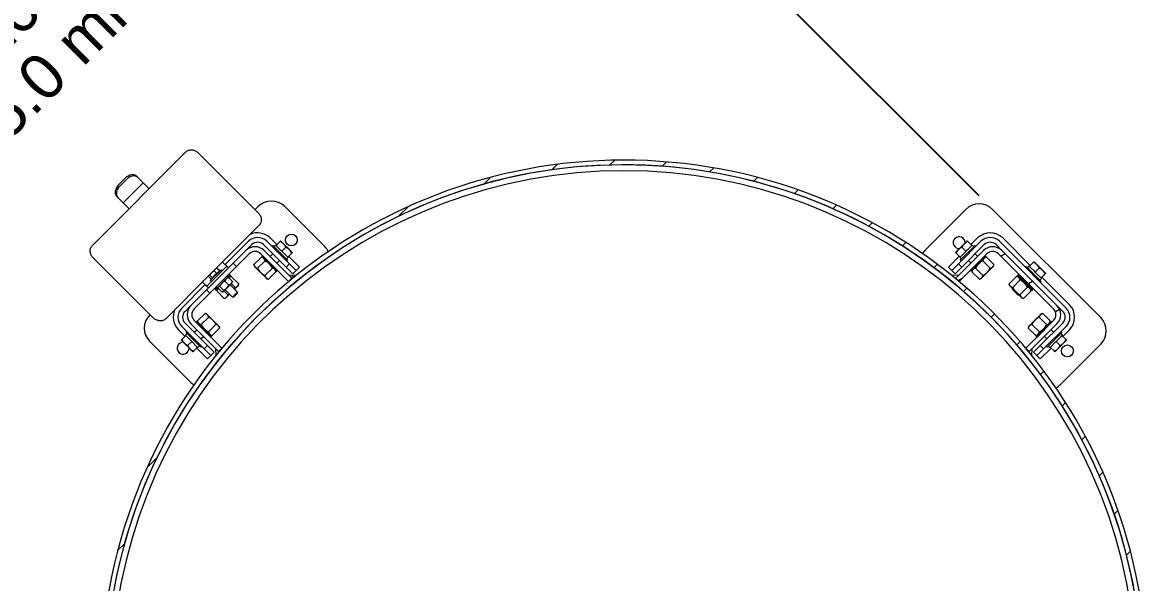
# Model space of a CAD drawing. Header units: inches. Extents: x 20 to 536, y 8 to 344.
# Drawn here: x 228.9 to 288.6, y 246.4 to 276.1 of the extents above; entities that cross this region are included whole.
import ezdxf

# ---------------------------------------------------------------- set-up
doc = ezdxf.new("R2010")
doc.units = ezdxf.units.IN
doc.header["$LTSCALE"] = 16
doc.header["$MEASUREMENT"] = 0
for name, color, linetype, lineweight in [('Dimension (ANSI)', 7, 'Continuous', 25), ('Hatch', 7, 'Continuous', 18), ('Visible', 7, 'Continuous', 18)]:
    doc.layers.add(name, color=color, linetype=linetype, lineweight=lineweight)
doc.styles.add('Standard D-E', font='arial.ttf')
doc.dimstyles.new('in [mm] D-E NeptuneBenson', dxfattribs={"dimscale": 16, "dimtxt": 0.15, "dimasz": 0.098425, "dimexe": 0.125, "dimexo": 0.063, "dimgap": 0.031496, "dimtad": 0, "dimtih": 1, "dimtoh": 1, "dimdec": 4, "dimrnd": 1e-08, "dimzin": 3, "dimdsep": 46, "dimlunit": 5, "dimtxsty": 'Standard D-E', "dimcen": 0.09, "dimdle": 0.393701, "dimclrd": 256, "dimclre": 256, "dimclrt": 256, "dimadec": 1, "dimazin": 1, "dimtfac": 1, "dimtofl": 0, "dimtmove": 0, "dimatfit": 3, "dimfxl": 1, "dimfrac": 1, "dimtolj": 1, "dimtzin": 4, "dimlwd": -1, "dimlwe": -1, "dimarcsym": 0})

# ---------------------------------------------------------------- blocks, each defined once
blk = doc.blocks.new('*D30')
at = {"layer": 'Defpoints', "color": 0, "transparency": 16777216}
for p in [(280.365, 266.212), (205.772, 251.439), (235.538, 221.673)]:
    blk.add_point(p, dxfattribs=at)
at = {"layer": 'Dimension (ANSI)', "transparency": 16777216}
for p, q in [((279.652, 266.925), (249.04, 297.536)), ((249.341, 295.008), (234.901, 280.568)), ((206.886, 252.553), (221.326, 266.993)), ((234.826, 222.386), (204.358, 252.854))]:
    blk.add_line(p, q, dxfattribs=at)
for points in [[(249.155, 295.194), (249.527, 294.823), (250.455, 296.122)], [(206.7, 252.739), (207.071, 252.367), (205.772, 251.439)]]:
    blk.add_solid(points, dxfattribs=at)
at = {"layer": 'Dimension (ANSI)', "transparency": 16777216, "char_height": 2.4, "attachment_point": 5, "rotation": 45, "style": 'Standard D-E'}
for s, insert in [('\\A1; 63{\\H1x;\\S3#16;} in', (226.008, 275.886)), ('\\A1;[1605.0 mm]', (229.557, 272.337))]:
    blk.add_mtext(s, dxfattribs=dict(at, insert=insert))

msp = doc.modelspace()

# ---------------------------------------------------------------- hatches: boundary and pattern name
at = {"layer": 'Hatch'}
h = msp.add_hatch(dxfattribs=at)
h.set_pattern_fill('ANSI31', color=256, scale=16, style=0)
edge = h.paths.add_edge_path()
edge.add_spline(control_points=[(288.5143, 241.07162), (288.48266, 241.0399), (288.45094, 241.00827), (288.38739, 240.94522), (288.35556, 240.9138), (288.32365, 240.88246)], knot_values=[-0.68216032, -0.68216032, -0.68216032, -0.68216032, -0.34078692, -0.34078692, 0, 0, 0, 0], degree=3, periodic=0)
edge.add_ellipse((260.82228, 241.07162), major_axis=(-0.18916, -27.50137), ratio=1, start_angle=20.5051845, end_angle=90, ccw=False)
edge.add_line((270.27862, 215.24646), (270.27862, 214.98039))
edge.add_ellipse((260.82228, 241.07162), major_axis=(26.09123, 9.45634), ratio=1, start_angle=270, end_angle=270.2185277)
edge.add_ellipse((260.82228, 241.07162), major_axis=(26.05498, 9.55579), ratio=1, start_angle=270, end_angle=288.6562294)
edge.add_ellipse((260.82228, 241.07162), major_axis=(21.62912, 17.38838), ratio=1, start_angle=270, end_angle=270.5161423)
edge.add_ellipse((260.82228, 241.07162), major_axis=(21.47161, 17.58252), ratio=1, start_angle=270, end_angle=281.3737575)
edge.add_ellipse((260.82228, 241.07162), major_axis=(17.58252, 21.47161), ratio=1, start_angle=270, end_angle=270.5161423)
edge.add_ellipse((260.82228, 241.07162), major_axis=(17.38838, 21.62912), ratio=1, start_angle=270, end_angle=308.7969739)
edge.add_line((288.5743, 241.07162), (288.5143, 241.07162))
edge = h.paths.add_edge_path()
edge.add_spline(control_points=[(288.32365, 241.26078), (288.35556, 241.22945), (288.38739, 241.19803), (288.45094, 241.13498), (288.48266, 241.10334), (288.5143, 241.07162)], knot_values=[-0.68216034, -0.68216034, -0.68216034, -0.68216034, -0.34137341, -0.34137341, 0, 0, 0, 0], degree=3, periodic=0)
edge.add_line((288.5143, 241.07162), (288.5743, 241.07162))
edge.add_ellipse((260.82228, 241.07162), major_axis=(0, 27.75202), ratio=1, start_angle=270, end_angle=308.7969739)
edge.add_ellipse((260.82228, 241.07162), major_axis=(-17.38838, 21.62912), ratio=1, start_angle=270, end_angle=270.5161423)
edge.add_ellipse((260.82228, 241.07162), major_axis=(-17.58252, 21.47161), ratio=1, start_angle=270, end_angle=281.3737575)
edge.add_ellipse((260.82228, 241.07162), major_axis=(-21.47161, 17.58252), ratio=1, start_angle=270, end_angle=270.5161423)
edge.add_ellipse((260.82228, 241.07162), major_axis=(-21.62912, 17.38838), ratio=1, start_angle=270, end_angle=347.5939579)
edge.add_ellipse((260.82228, 241.07162), major_axis=(-21.62912, -17.38838), ratio=1, start_angle=270, end_angle=270.5161423)
edge.add_ellipse((260.82228, 241.07162), major_axis=(-21.47161, -17.58252), ratio=1, start_angle=270, end_angle=281.3737575)
edge.add_ellipse((260.82228, 241.07162), major_axis=(-17.58252, -21.47161), ratio=1, start_angle=270, end_angle=270.5161423)
edge.add_ellipse((260.82228, 241.07162), major_axis=(-17.38838, -21.62912), ratio=1, start_angle=270, end_angle=347.5939579)
edge.add_ellipse((260.82228, 241.07162), major_axis=(17.38838, -21.62912), ratio=1, start_angle=270, end_angle=270.5161423)
edge.add_ellipse((260.82228, 241.07162), major_axis=(17.58252, -21.47161), ratio=1, start_angle=270, end_angle=281.3737575)
edge.add_ellipse((260.82228, 241.07162), major_axis=(21.47161, -17.58252), ratio=1, start_angle=270, end_angle=270.5161423)
edge.add_ellipse((260.82228, 241.07162), major_axis=(21.62912, -17.38838), ratio=1, start_angle=270, end_angle=288.6562294)
edge.add_ellipse((260.82228, 241.07162), major_axis=(26.05498, -9.55579), ratio=1, start_angle=270, end_angle=270.2185277)
edge.add_line((251.36594, 214.98039), (251.36594, 215.24646))
edge.add_ellipse((260.82228, 241.07162), major_axis=(-25.82516, 9.45634), ratio=1, start_angle=200.5051845, end_angle=450, ccw=False)
h = msp.add_hatch(dxfattribs=at)
h.set_pattern_fill('ANSI31', color=256, scale=16, angle=90.0002, style=0)
edge = h.paths.add_edge_path()
edge.add_line((243.04619, 262.38325), (243.22296, 262.56002))
edge.add_line((243.22296, 262.56002), (243.06298, 262.72001))
edge.add_line((243.06298, 262.72001), (241.75497, 264.02802))
edge.add_ellipse((241.26706, 263.54012), major_axis=(-0.4879, 0.4879), ratio=1, start_angle=270, end_angle=360)
edge.add_line((240.77916, 264.02802), (237.86588, 261.11474))
edge.add_ellipse((238.35378, 260.62684), major_axis=(-0.4879, -0.4879), ratio=1, start_angle=270, end_angle=360)
edge.add_line((237.86588, 260.13894), (239.1739, 258.83092))
edge.add_line((239.1739, 258.83092), (239.33388, 258.67094))
edge.add_line((239.33388, 258.67094), (239.51065, 258.84771))
edge.add_line((239.51065, 258.84771), (238.04266, 260.31571))
edge.add_ellipse((238.35378, 260.62684), major_axis=(-0.31113, 0.31113), ratio=1, start_angle=0, end_angle=90, ccw=False)
edge.add_line((238.04266, 260.93797), (240.95594, 263.85125))
edge.add_ellipse((241.26706, 263.54012), major_axis=(0.31113, 0.31113), ratio=1, start_angle=0, end_angle=90, ccw=False)
edge.add_line((241.57819, 263.85125), (243.04619, 262.38325))
h = msp.add_hatch(dxfattribs=at)
h.set_pattern_fill('ANSI31', color=256, scale=16, angle=-15, style=0)
edge = h.paths.add_edge_path()
edge.add_line((282.13391, 258.84771), (282.31068, 258.67094))
edge.add_line((282.31068, 258.67094), (282.47066, 258.83092))
edge.add_line((282.47066, 258.83092), (283.77868, 260.13894))
edge.add_ellipse((283.29078, 260.62684), major_axis=(0.4879, 0.4879), ratio=1, start_angle=270, end_angle=360)
edge.add_line((283.77868, 261.11474), (280.8654, 264.02802))
edge.add_ellipse((280.3775, 263.54012), major_axis=(-0.4879, 0.4879), ratio=1, start_angle=270, end_angle=360)
edge.add_line((279.88959, 264.02802), (278.58157, 262.72001))
edge.add_line((278.58157, 262.72001), (278.42159, 262.56002))
edge.add_line((278.42159, 262.56002), (278.59837, 262.38325))
edge.add_line((278.59837, 262.38325), (280.06637, 263.85125))
edge.add_ellipse((280.3775, 263.54012), major_axis=(0.31113, 0.31113), ratio=1, start_angle=0, end_angle=90, ccw=False)
edge.add_line((280.68862, 263.85125), (283.6019, 260.93797))
edge.add_ellipse((283.29078, 260.62684), major_axis=(0.31113, -0.31113), ratio=1, start_angle=0, end_angle=90, ccw=False)
edge.add_line((283.6019, 260.31571), (282.13391, 258.84771))
h = msp.add_hatch(dxfattribs=at)
h.set_pattern_fill('ANSI31', color=256, scale=16, angle=75.0002, style=0)
edge = h.paths.add_edge_path()
edge.add_line((243.4339, 262.70075), (243.06298, 262.72001))
edge.add_line((243.06298, 262.72001), (243.22296, 262.56002))
edge.add_line((243.22296, 262.56002), (243.23976, 262.54323))
edge.add_ellipse((260.82228, 241.07162), major_axis=(-17.58252, 21.47161), ratio=1, start_angle=359.4838577, end_angle=360, ccw=False)
edge = h.paths.add_edge_path()
edge.add_line((239.35067, 258.65414), (239.33388, 258.67094))
edge.add_line((239.33388, 258.67094), (239.1739, 258.83092))
edge.add_line((239.1739, 258.83092), (239.19316, 258.46001))
edge.add_ellipse((260.82228, 241.07162), major_axis=(17.38838, 21.62912), ratio=1, start_angle=89.4838577, end_angle=90, ccw=False)
edge = h.paths.add_edge_path()
edge.add_line((282.4514, 258.46001), (282.47066, 258.83092))
edge.add_line((282.47066, 258.83092), (282.31068, 258.67094))
edge.add_line((282.31068, 258.67094), (282.29389, 258.65414))
edge.add_ellipse((260.82228, 241.07162), major_axis=(17.58252, -21.47161), ratio=1, start_angle=89.4838577, end_angle=90, ccw=False)
edge = h.paths.add_edge_path()
edge.add_line((278.4048, 262.54323), (278.42159, 262.56002))
edge.add_line((278.42159, 262.56002), (278.58157, 262.72001))
edge.add_line((278.58157, 262.72001), (278.21066, 262.70075))
edge.add_ellipse((260.82228, 241.07162), major_axis=(21.62912, -17.38838), ratio=1, start_angle=89.4838577, end_angle=90, ccw=False)
edge = h.paths.add_edge_path()
edge.add_line((278.21066, 219.4425), (278.58157, 219.42324))
edge.add_line((278.58157, 219.42324), (278.42159, 219.58322))
edge.add_line((278.42159, 219.58322), (278.4048, 219.60002))
edge.add_ellipse((260.82228, 241.07162), major_axis=(-21.47161, -17.58252), ratio=1, start_angle=89.4838577, end_angle=90, ccw=False)
edge = h.paths.add_edge_path()
edge.add_line((282.29389, 223.4891), (282.31068, 223.47231))
edge.add_line((282.31068, 223.47231), (282.47066, 223.31233))
edge.add_line((282.47066, 223.31233), (282.4514, 223.68324))
edge.add_ellipse((260.82228, 241.07162), major_axis=(-17.38838, -21.62912), ratio=1, start_angle=89.4838577, end_angle=90, ccw=False)
edge = h.paths.add_edge_path()
edge.add_ellipse((260.82228, 241.07162), major_axis=(-21.62912, 17.38838), ratio=1, start_angle=89.4838577, end_angle=90)
edge.add_line((243.4339, 219.4425), (243.06298, 219.42324))
edge.add_line((243.06298, 219.42324), (243.22296, 219.58322))
edge.add_line((243.22296, 219.58322), (243.23976, 219.60002))
edge = h.paths.add_edge_path()
edge.add_line((239.1739, 223.31233), (239.33388, 223.47231))
edge.add_line((239.33388, 223.47231), (239.35067, 223.4891))
edge.add_ellipse((260.82228, 241.07162), major_axis=(-17.58252, 21.47161), ratio=1, start_angle=89.4838577, end_angle=90, ccw=False)
edge.add_line((239.19316, 223.68324), (239.1739, 223.31233))
edge = h.paths.add_edge_path()
edge.add_line((251.42031, 214.96075), (251.36594, 214.90662))
edge.add_line((251.36594, 214.90662), (251.36594, 214.82492))
edge.add_spline(control_points=[(251.36594, 214.82492), (251.34932, 214.85687), (251.33272, 214.88884), (251.29957, 214.95275), (251.28303, 214.98469), (251.26649, 215.01665)], knot_values=[-0.5485869, -0.5485869, -0.5485869, -0.5485869, -0.2741454, -0.2741454, 0, 0, 0, 0], degree=3, periodic=0)
edge.add_ellipse((260.82228, 241.07162), major_axis=(-26.09123, 9.45634), ratio=1, start_angle=89.7814723, end_angle=90)
edge.add_ellipse((260.82228, 241.07162), major_axis=(-26.11088, 9.40197), ratio=1, start_angle=89.880639, end_angle=90)
edge = h.paths.add_edge_path()
edge.add_line((270.27862, 214.90662), (270.22425, 214.96075))
edge.add_ellipse((260.82228, 241.07162), major_axis=(-26.09123, -9.45634), ratio=1, start_angle=89.880639, end_angle=90)
edge.add_ellipse((260.82228, 241.07162), major_axis=(-26.05498, -9.55579), ratio=1, start_angle=89.7814723, end_angle=90)
edge.add_spline(control_points=[(270.37806, 215.01665), (270.36153, 214.98469), (270.34498, 214.95275), (270.31184, 214.88884), (270.29524, 214.85688), (270.27862, 214.82492)], knot_values=[-0.54857901, -0.54857901, -0.54857901, -0.54857901, -0.27444207, -0.27444207, 0, 0, 0, 0], degree=3, periodic=0)
edge.add_line((270.27862, 214.82492), (270.27862, 214.90662))

# ---------------------------------------------------------------- linework, layer by layer
at = {"layer": 'Visible', "linetype": 'Continuous', "lineweight": 18}
for p, q in [((237.59516, 269.25576), (232.63814, 264.29874)), ((238.25401, 269.20751), (241.43599, 266.02553)), ((234.38248, 267.86497), (234.02893, 267.51142)), ((235.05104, 267.90352), (234.98604, 267.96852)), ((235.05104, 267.90352), (235.27428, 267.68028)), ((234.09393, 267.44642), (234.44748, 267.79997)), ((235.32813, 267.62643), (234.26747, 266.56577)), ((235.27428, 267.68028), (235.32813, 267.62643)), ((235.42005, 267.53451), (235.32813, 267.62643)), ((235.42005, 267.53451), (235.64698, 267.30758)), ((233.92538, 266.90786), (233.99038, 266.84286)), ((234.21362, 266.61962), (233.99038, 266.84286)), ((234.26747, 266.56577), (234.21362, 266.61962)), ((234.26747, 266.56577), (234.35939, 266.47385)), ((234.58632, 266.24692), (234.35939, 266.47385)), ((241.26487, 266.19665), (241.42383, 266.35561)), ((242.83805, 266.35561), (244.95937, 264.23429)), ((276.82903, 264.09046), (278.95035, 266.21178)), ((280.36456, 266.21178), (286.10627, 260.47007)), ((239.21056, 263.09299), (241.48424, 265.36668)), ((240.91472, 264.51713), (239.67607, 263.27849)), ((241.09149, 264.34036), (240.77916, 264.02802)), ((242.90643, 263.14767), (241.71375, 264.34036)), ((243.0832, 263.32445), (241.89052, 264.51713)), ((242.42029, 264.34092), (242.0673, 264.69391)), ((242.20767, 264.28907), (242.16313, 264.24453)), ((242.98716, 263.50958), (242.20767, 264.28907)), ((242.35598, 264.31754), (242.26759, 264.22915)), ((242.35598, 264.31754), (242.37645, 264.29707)), ((242.37645, 264.29707), (242.59188, 264.51251)), ((242.42371, 264.2498), (242.37645, 264.29707)), ((242.42371, 264.2498), (242.63854, 264.03498)), ((242.77419, 264.38546), (242.61951, 264.54014)), ((243.08355, 264.0761), (242.77419, 264.38546)), ((278.87036, 264.38546), (278.56101, 264.0761)), ((279.75404, 264.51713), (278.56135, 263.32445)), ((279.43689, 264.28907), (278.6574, 263.50958)), ((279.93081, 264.34036), (278.73813, 263.14767)), ((279.02504, 264.54014), (278.87036, 264.38546)), ((279.00602, 264.03498), (279.22084, 264.2498)), ((279.26811, 264.29707), (279.05268, 264.51251)), ((279.26811, 264.29707), (279.22084, 264.2498)), ((279.57726, 264.69391), (279.22427, 264.34092)), ((279.26811, 264.29707), (279.29205, 264.32101)), ((279.29205, 264.32101), (279.38044, 264.23262)), ((279.43689, 264.28907), (279.48143, 264.24453)), ((280.8654, 264.02802), (280.55307, 264.34036)), ((284.26779, 260.97919), (280.72984, 264.51713)), ((282.36623, 263.2343), (280.90662, 264.69391)), ((240.77916, 264.02802), (237.86588, 261.11474)), ((238.04266, 260.93797), (240.95594, 263.85125)), ((241.20655, 263.27995), (241.60343, 263.67683)), ((241.57819, 263.85125), (243.04619, 262.38325)), ((241.68495, 263.65499), (241.60343, 263.67683)), ((241.67381, 263.75521), (241.62927, 263.71067)), ((242.40876, 262.93118), (241.62927, 263.71067)), ((242.4533, 262.97572), (241.67381, 263.75521)), ((243.22296, 262.56002), (241.75497, 264.02802)), ((242.19932, 263.85478), (242.06376, 263.71922)), ((242.6858, 263.98771), (242.63854, 264.03498)), ((242.6858, 263.98771), (242.90124, 264.20315)), ((242.73307, 263.94044), (242.6858, 263.98771)), ((242.73307, 263.94044), (242.9479, 263.72562)), ((243.0191, 263.65442), (242.93071, 263.56603)), ((242.99516, 263.67835), (242.9479, 263.72562)), ((242.99516, 263.67835), (243.2106, 263.89379)), ((242.99516, 263.67835), (243.0191, 263.65442)), ((243.61353, 263.14767), (243.03901, 263.7222)), ((243.23823, 263.92142), (243.08355, 264.0761)), ((278.60555, 263.7222), (278.03102, 263.14767)), ((278.56101, 264.0761), (278.40633, 263.92142)), ((279.88959, 264.02802), (278.42159, 262.56002)), ((278.64939, 263.67835), (278.43396, 263.89379)), ((278.59837, 262.38325), (280.06637, 263.85125)), ((278.62892, 263.65788), (278.64939, 263.67835)), ((278.62892, 263.65788), (278.71731, 263.56949)), ((278.69666, 263.72562), (278.64939, 263.67835)), ((278.69666, 263.72562), (278.91148, 263.94044)), ((278.95875, 263.98771), (278.74332, 264.20315)), ((278.95875, 263.98771), (278.91148, 263.94044)), ((279.00602, 264.03498), (278.95875, 263.98771)), ((279.97075, 263.75521), (279.19126, 262.97572)), ((280.01529, 263.71067), (279.2358, 262.93118)), ((279.44524, 263.85478), (279.58079, 263.71922)), ((279.95961, 263.65499), (280.04113, 263.67683)), ((279.97075, 263.75521), (280.01529, 263.71067)), ((280.43801, 263.27995), (280.04113, 263.67683)), ((280.68862, 263.85125), (283.6019, 260.93797)), ((283.77868, 261.11474), (280.8654, 264.02802)), ((235.86838, 260.45791), (232.68639, 263.63989)), ((239.20089, 263.0904), (239.15176, 263.04126)), ((239.20089, 263.0904), (239.21861, 263.09515)), ((239.38143, 262.96264), (239.24503, 263.09904)), ((239.40737, 262.84008), (239.76093, 263.19364)), ((239.53607, 263.4185), (239.669, 263.28556)), ((239.76093, 263.19364), (239.669, 263.28556)), ((239.85285, 263.10171), (239.76093, 263.19364)), ((241.22839, 263.19843), (241.20655, 263.27995)), ((241.22839, 263.19843), (241.27315, 263.15367)), ((241.27315, 263.15367), (241.56246, 262.86436)), ((241.39942, 263.08707), (241.7963, 263.48396)), ((241.78517, 262.70133), (242.18205, 263.09821)), ((241.88699, 263.54245), (241.88678, 263.54224)), ((242.24054, 263.18889), (242.24033, 263.18869)), ((242.55287, 263.50123), (242.41732, 263.36567)), ((242.90643, 263.14767), (243.0832, 263.32445)), ((243.25998, 262.79412), (242.90643, 263.14767)), ((242.98716, 263.50958), (242.94262, 263.46504)), ((243.43676, 262.9709), (243.0832, 263.32445)), ((243.61353, 263.14767), (243.43676, 262.9709)), ((278.03102, 263.14767), (278.2078, 262.9709)), ((278.56135, 263.32445), (278.2078, 262.9709)), ((278.73813, 263.14767), (278.38458, 262.79412)), ((278.73813, 263.14767), (278.56135, 263.32445)), ((278.6574, 263.50958), (278.70194, 263.46504)), ((279.09168, 263.50123), (279.22724, 263.36567)), ((279.40402, 263.18889), (279.40422, 263.18869)), ((279.85939, 262.70133), (279.46251, 263.09821)), ((279.75757, 263.54245), (279.75778, 263.54224)), ((280.24514, 263.08707), (279.84825, 263.48396)), ((280.0821, 262.86436), (280.37141, 263.15367)), ((280.37141, 263.15367), (280.41617, 263.19843)), ((280.41617, 263.19843), (280.43801, 263.27995)), ((282.15361, 263.18245), (282.10907, 263.1379)), ((282.9331, 262.40296), (282.15361, 263.18245)), ((282.30192, 263.21092), (282.21353, 263.12253)), ((282.30192, 263.21092), (282.32239, 263.19045)), ((282.32239, 263.19045), (282.53782, 263.40589)), ((282.36966, 263.14318), (282.32239, 263.19045)), ((282.36966, 263.14318), (282.58448, 262.92836)), ((282.72013, 263.27884), (282.56546, 263.43352)), ((282.63175, 262.88109), (282.84718, 263.09653)), ((283.02949, 262.96948), (282.72013, 263.27884)), ((236.52723, 260.40966), (238.80091, 262.68334)), ((238.70026, 262.13298), (239.05382, 262.48653)), ((238.93126, 262.51247), (238.79486, 262.64887)), ((238.8035, 262.69301), (238.79875, 262.6753)), ((238.81413, 262.70364), (238.8035, 262.69301)), ((238.96369, 262.85319), (238.81413, 262.70364)), ((239.00529, 262.5865), (238.86889, 262.7229)), ((239.46111, 263.00696), (238.88694, 262.43279)), ((238.96828, 262.54949), (238.93126, 262.51247)), ((238.95765, 262.53886), (238.97533, 262.52118)), ((239.15176, 263.04126), (238.96369, 262.85319)), ((239.00529, 262.5865), (238.96828, 262.54949)), ((239.11784, 262.69904), (239.00529, 262.5865)), ((239.40737, 262.84008), (239.05382, 262.48653)), ((239.23038, 262.81159), (239.09398, 262.94799)), ((239.23038, 262.81159), (239.11784, 262.69904)), ((239.3059, 262.88711), (239.23038, 262.81159)), ((239.84295, 262.62512), (239.26878, 262.05095)), ((239.38143, 262.96264), (239.3059, 262.88711)), ((239.35504, 262.93625), (239.37272, 262.91857)), ((239.46111, 263.00696), (239.51768, 262.95039)), ((239.78638, 262.68169), (239.84295, 262.62512)), ((239.79911, 262.58128), (239.81926, 262.58862)), ((239.93571, 262.73768), (239.83305, 262.63502)), ((240.06772, 262.37728), (239.84896, 262.59604)), ((239.98025, 262.69314), (239.86606, 262.57894)), ((239.92457, 262.63746), (240.00609, 262.6593)), ((239.93571, 262.73768), (239.98025, 262.69314)), ((240.40297, 262.26242), (240.00609, 262.6593)), ((241.56246, 262.86436), (241.85177, 262.57505)), ((241.85177, 262.57505), (241.89652, 262.5303)), ((241.89652, 262.5303), (241.97804, 262.50846)), ((241.97804, 262.50846), (242.37492, 262.90534)), ((242.35308, 262.98686), (242.37492, 262.90534)), ((242.4533, 262.97572), (242.40876, 262.93118)), ((243.04619, 262.38325), (243.22296, 262.56002)), ((243.4339, 262.70075), (243.06298, 262.72001)), ((243.06298, 262.72001), (243.23976, 262.54323)), ((243.25998, 262.79412), (243.43676, 262.9709)), ((278.38458, 262.79412), (278.2078, 262.9709)), ((278.58157, 262.72001), (278.21066, 262.70075)), ((278.4048, 262.54323), (278.58157, 262.72001)), ((278.42159, 262.56002), (278.59837, 262.38325)), ((279.19126, 262.97572), (279.2358, 262.93118)), ((279.29148, 262.98686), (279.26963, 262.90534)), ((279.66652, 262.50846), (279.26963, 262.90534)), ((279.74803, 262.5303), (279.66652, 262.50846)), ((279.74803, 262.5303), (279.79279, 262.57505)), ((279.79279, 262.57505), (280.0821, 262.86436)), ((281.24159, 262.26242), (281.63847, 262.6593)), ((281.43446, 262.06955), (281.83134, 262.46643)), ((281.71999, 262.63746), (281.63847, 262.6593)), ((281.70885, 262.73768), (281.66431, 262.69314)), ((282.4438, 261.91365), (281.66431, 262.69314)), ((282.48834, 261.95819), (281.70885, 262.73768)), ((281.96849, 262.57138), (281.92182, 262.52471)), ((282.63175, 262.88109), (282.58448, 262.92836)), ((282.67902, 262.83382), (282.63175, 262.88109)), ((282.67902, 262.83382), (282.89384, 262.619)), ((282.96504, 262.54779), (282.87665, 262.45941)), ((282.94111, 262.57173), (282.89384, 262.619)), ((282.94111, 262.57173), (283.15654, 262.78717)), ((282.94111, 262.57173), (282.96504, 262.54779)), ((284.44457, 261.15596), (282.98495, 262.61558)), ((283.18417, 262.8148), (283.02949, 262.96948)), ((238.61541, 262.21783), (237.37677, 260.97919)), ((238.60834, 262.2249), (238.4754, 262.35784)), ((238.60834, 262.2249), (238.70026, 262.13298)), ((238.70026, 262.13298), (238.79219, 262.04105)), ((238.88694, 262.43279), (238.94351, 262.37622)), ((239.25888, 262.06085), (239.15622, 261.95819)), ((239.15622, 261.95819), (239.20076, 261.91365)), ((239.31496, 262.02785), (239.20076, 261.91365)), ((239.21221, 262.10752), (239.26878, 262.05095)), ((239.25644, 261.96933), (239.2346, 261.88781)), ((239.63148, 261.49093), (239.2346, 261.88781)), ((239.51662, 261.82618), (239.29786, 262.04494)), ((239.31262, 262.09479), (239.30528, 262.07464)), ((239.60725, 261.91681), (239.38849, 262.13557)), ((239.56647, 261.84094), (239.57948, 261.85395)), ((239.57948, 261.85395), (239.76257, 262.03704)), ((239.82435, 261.6838), (239.61684, 261.89131)), ((239.8828, 262.19236), (239.66404, 262.41112)), ((239.67713, 261.9516), (240.07499, 261.55375)), ((239.76257, 262.03704), (239.9928, 262.26728)), ((239.9423, 262.21677), (240.34016, 261.81891)), ((239.9928, 262.26728), (240.05296, 262.32743)), ((240.2101, 262.06955), (240.00259, 262.27706)), ((240.05296, 262.32743), (240.0603, 262.34759)), ((240.17965, 261.97942), (240.33637, 262.13615)), ((240.21786, 261.96482), (240.20605, 261.95301)), ((240.21786, 261.96482), (240.21786, 262.01763)), ((240.33637, 262.13615), (240.38113, 262.1809)), ((240.38113, 262.1809), (240.40297, 262.26242)), ((281.26343, 262.1809), (281.24159, 262.26242)), ((281.26343, 262.1809), (281.30818, 262.13615)), ((281.30818, 262.13615), (281.59749, 261.84684)), ((281.4267, 261.96482), (281.4267, 262.01763)), ((281.71548, 261.67604), (281.4267, 261.96482)), ((281.82021, 261.6838), (282.21709, 262.08068)), ((282.01308, 261.49093), (282.40996, 261.88781)), ((282.32204, 262.21783), (282.27537, 262.17116)), ((282.38812, 261.96933), (282.40996, 261.88781)), ((282.48834, 261.95819), (282.4438, 261.91365)), ((282.9331, 262.40296), (282.88856, 262.35842)), ((239.56647, 261.84094), (239.54631, 261.83361)), ((239.713, 261.51277), (239.63148, 261.49093)), ((239.713, 261.51277), (239.75775, 261.55753)), ((239.75775, 261.55753), (239.91448, 261.71425)), ((239.92908, 261.67604), (239.87627, 261.67604)), ((239.94089, 261.68785), (239.92908, 261.67604)), ((240.07499, 261.55375), (240.34016, 261.81891)), ((240.12921, 261.55374), (240.07499, 261.55375)), ((240.34016, 261.76469), (240.12921, 261.55374)), ((240.34016, 261.76469), (240.34016, 261.81891)), ((281.59749, 261.84684), (281.8868, 261.55753)), ((281.71548, 261.67604), (281.76829, 261.67604)), ((281.8868, 261.55753), (281.93156, 261.51277)), ((281.93156, 261.51277), (282.01308, 261.49093)), ((237.86588, 261.11474), (237.55355, 260.80241)), ((238.61395, 260.68735), (238.21707, 260.29047)), ((238.69547, 260.66551), (238.61395, 260.68735)), ((238.74023, 260.62075), (238.69547, 260.66551)), ((282.94909, 260.66551), (282.90433, 260.62075)), ((282.94909, 260.66551), (283.0306, 260.68735)), ((283.0306, 260.68735), (283.42749, 260.29047)), ((284.09101, 260.80241), (283.77868, 261.11474)), ((235.68213, 260.6139), (235.69726, 260.62903)), ((237.55355, 260.18016), (238.74623, 258.98747)), ((237.86588, 260.13894), (239.33388, 258.67094)), ((239.51065, 258.84771), (238.04266, 260.31571)), ((238.13869, 260.22009), (238.18324, 260.26463)), ((238.13869, 260.22009), (238.91818, 259.4406)), ((238.18324, 260.26463), (238.96272, 259.48514)), ((238.23891, 260.20895), (238.21707, 260.29047)), ((238.80683, 260.49448), (238.40994, 260.0976)), ((239.02954, 260.33144), (238.74023, 260.62075)), ((239.19257, 260.10873), (238.79569, 259.71185)), ((239.31885, 260.04213), (239.02954, 260.33144)), ((283.6019, 260.31571), (282.13391, 258.84771)), ((282.31068, 258.67094), (283.77868, 260.13894)), ((282.61502, 260.33144), (282.32571, 260.04213)), ((282.45199, 260.10873), (282.84887, 259.71185)), ((282.90433, 260.62075), (282.61502, 260.33144)), ((282.68183, 259.48514), (283.46132, 260.26463)), ((282.72638, 259.4406), (283.50586, 260.22009)), ((282.83773, 260.49448), (283.23461, 260.0976)), ((282.89833, 258.98747), (284.09101, 260.18016)), ((283.40564, 260.20895), (283.42749, 260.29047)), ((283.50586, 260.22009), (283.46132, 260.26463)), ((237.19999, 259.8266), (237.55298, 259.47361)), ((237.37677, 260.00338), (238.56945, 258.8107)), ((237.59683, 259.51746), (237.38139, 259.30202)), ((237.57289, 259.54139), (237.66128, 259.62978)), ((237.59683, 259.51746), (237.57289, 259.54139)), ((237.59683, 259.51746), (237.6441, 259.47019)), ((237.60483, 259.68623), (237.64938, 259.73077)), ((237.60483, 259.68623), (238.38432, 258.90674)), ((237.85892, 259.25537), (237.6441, 259.47019)), ((238.03912, 259.69458), (238.17468, 259.83014)), ((238.35145, 260.00691), (238.35166, 260.00712)), ((238.39267, 259.34103), (238.52823, 259.47658)), ((238.70501, 259.65336), (238.70521, 259.65357)), ((238.90705, 259.54082), (238.98856, 259.51898)), ((238.91818, 259.4406), (238.96272, 259.48514)), ((239.38545, 259.91586), (238.98856, 259.51898)), ((239.3636, 259.99738), (239.31885, 260.04213)), ((239.3636, 259.99738), (239.38545, 259.91586)), ((282.28095, 259.99738), (282.25911, 259.91586)), ((282.25911, 259.91586), (282.65599, 259.51898)), ((282.32571, 260.04213), (282.28095, 259.99738)), ((282.73751, 259.54082), (282.65599, 259.51898)), ((282.72638, 259.4406), (282.68183, 259.48514)), ((282.93955, 259.65336), (282.93934, 259.65357)), ((283.07511, 258.8107), (284.26779, 260.00338)), ((283.25188, 259.34103), (283.11633, 259.47658)), ((283.26024, 258.90674), (284.03972, 259.68623)), ((283.2931, 260.00691), (283.2929, 260.00712)), ((283.60544, 259.69458), (283.46988, 259.83014)), ((284.00046, 259.47019), (283.78564, 259.25537)), ((284.0682, 259.53793), (283.97981, 259.62631)), ((284.03972, 259.68623), (283.99518, 259.73077)), ((284.00046, 259.47019), (284.04773, 259.51746)), ((284.0682, 259.53793), (284.04773, 259.51746)), ((284.04773, 259.51746), (284.26316, 259.30202)), ((284.09157, 259.47361), (284.44457, 259.8266)), ((237.80345, 257.07837), (235.68213, 259.19969)), ((237.35376, 259.27439), (237.50844, 259.11971)), ((237.50844, 259.11971), (237.8178, 258.81035)), ((237.90619, 259.2081), (237.69075, 258.99266)), ((237.85892, 259.25537), (237.90619, 259.2081)), ((237.90619, 259.2081), (237.95346, 259.16083)), ((238.16828, 258.94601), (237.95346, 259.16083)), ((238.21555, 258.89874), (238.00011, 258.6833)), ((238.16828, 258.94601), (238.21555, 258.89874)), ((238.23602, 258.87827), (238.21555, 258.89874)), ((238.23602, 258.87827), (238.32441, 258.96666)), ((238.38432, 258.90674), (238.42886, 258.95128)), ((238.74623, 258.98747), (238.56945, 258.8107)), ((238.74623, 258.98747), (239.09978, 258.63392)), ((282.54478, 258.63392), (282.89833, 258.98747)), ((282.89833, 258.98747), (283.07511, 258.8107)), ((283.26024, 258.90674), (283.21569, 258.95128)), ((283.40507, 258.8748), (283.31668, 258.96319)), ((283.42901, 258.89874), (283.40507, 258.8748)), ((283.42901, 258.89874), (283.47628, 258.94601)), ((283.42901, 258.89874), (283.64445, 258.6833)), ((283.6911, 259.16083), (283.47628, 258.94601)), ((283.6911, 259.16083), (283.73837, 259.2081)), ((283.73837, 259.2081), (283.78564, 259.25537)), ((283.73837, 259.2081), (283.95381, 258.99266)), ((283.82676, 258.81035), (284.13612, 259.11971)), ((286.10627, 259.05586), (283.98495, 256.93453)), ((284.13612, 259.11971), (284.2908, 259.27439)), ((237.8178, 258.81035), (237.97248, 258.65567)), ((238.1717, 258.85489), (238.74623, 258.28037)), ((238.56945, 258.8107), (238.923, 258.45714)), ((238.74623, 258.28037), (238.923, 258.45714)), ((239.09978, 258.63392), (238.923, 258.45714)), ((239.35067, 258.65414), (239.1739, 258.83092)), ((239.1739, 258.83092), (239.19316, 258.46001)), ((239.33388, 258.67094), (239.51065, 258.84771)), ((282.13391, 258.84771), (282.31068, 258.67094)), ((282.47066, 258.83092), (282.29389, 258.65414)), ((282.4514, 258.46001), (282.47066, 258.83092)), ((282.54478, 258.63392), (282.72155, 258.45714)), ((282.72155, 258.45714), (283.07511, 258.8107)), ((282.89833, 258.28037), (282.72155, 258.45714)), ((282.89833, 258.28037), (283.47286, 258.85489)), ((283.67208, 258.65567), (283.82676, 258.81035))]:
    msp.add_line(p, q, dxfattribs=at)
for centre in [(243.1916, 264.58784), (284.3385, 258.7023)]:
    msp.add_circle(centre, 0.315, dxfattribs=at)
for centre, radius, start, end in [((260.82228, 241.07162), 27.75202, 0.000005, 250.0777782), ((260.82228, 241.07162), 27.50202, 0.3940823, 249.8888978), ((260.82228, 241.07162), 27.5, 289.17052, 250.82948), ((260.82228, 241.07162), 27.19, 287.1930056, 252.8069944), ((242.13094, 265.6485), 1, 45, 135), ((279.65745, 265.50467), 1, 45, 135), ((241.40262, 264.02923), 0.94, 45, 115.8531179), ((280.24194, 264.02923), 0.94, 45, 135), ((241.40262, 264.02923), 0.69, 45, 135), ((241.40262, 264.02923), 0.44, 45, 135), ((278.59679, 264.44401), 0.315, 356.7944753, 273.2055247), ((280.24194, 264.02923), 0.69, 45, 135), ((280.24194, 264.02923), 0.44, 45, 135), ((241.26706, 263.54012), 0.69, 45, 135), ((241.26706, 263.54012), 0.44, 45, 135), ((244.25226, 263.52718), 1, 26.4749934, 45), ((277.53613, 263.38335), 1, 135, 151.4032439), ((280.3775, 263.54012), 0.69, 45, 135), ((280.3775, 263.54012), 0.44, 45, 135), ((260.82228, 241.07162), 27.75202, 128.7969789, 129.3131212), ((260.82228, 241.07162), 27.75202, 50.6868788, 51.2030211), ((237.86467, 260.49128), 0.94, 154.1468821, 225), ((237.86467, 260.49128), 0.69, 135, 225), ((237.86467, 260.49128), 0.44, 135, 225), ((238.35378, 260.62684), 0.69, 135, 225), ((238.35378, 260.62684), 0.44, 135, 225), ((283.29078, 260.62684), 0.44, 315, 45), ((283.29078, 260.62684), 0.69, 315, 45), ((283.77989, 260.49128), 0.44, 315, 45), ((283.77989, 260.49128), 0.69, 315, 45), ((283.77989, 260.49128), 0.94, 315, 45), ((236.38923, 259.9068), 1, 135, 225), ((285.39916, 259.76296), 1, 315, 45), ((237.44989, 258.84614), 0.315, 86.7944753, 3.2055247), ((260.82228, 241.07162), 27.75202, 140.6868788, 141.2030211), ((260.82228, 241.07162), 27.75202, 38.7969789, 39.3131212), ((238.51055, 257.78548), 1, 225, 241.4032439), ((283.27784, 257.64164), 1, 296.4749934, 315)]:
    msp.add_arc(centre, radius, start, end, dxfattribs=at)
for centre, major_axis, start_param, end_param in [((234.63248, 267.61497), (0.35355, 0.35355), 0, 1.57079633), ((234.69748, 267.54997), (0.35355, 0.35355), 0, 1.57079633), ((234.27893, 267.26142), (-0.35355, -0.35355), 4.71238898, 6.28318531), ((234.34393, 267.19642), (-0.35355, -0.35355), 4.71238898, 6.28318531)]:
    msp.add_ellipse(centre, major_axis=major_axis, ratio=0.70710678, start_param=start_param, end_param=end_param, dxfattribs=at)
for points, knots in [([(237.59516, 269.25576), (237.63425, 269.29485), (237.68449, 269.3274), (237.79617, 269.36694), (237.85761, 269.37394), (237.97417, 269.3649), (238.03706, 269.34827), (238.15477, 269.29177), (238.20961, 269.2519), (238.25401, 269.20751)], [5.7511729, 5.7511729, 5.7511729, 5.7511729, 6.23002731, 6.23002731, 6.70888172, 6.70888172, 7.18728854, 7.18728854, 7.66569537, 7.66569537, 7.66569537, 7.66569537]), ([(241.43599, 266.02553), (241.48038, 265.98113), (241.52025, 265.92629), (241.57675, 265.80858), (241.59338, 265.74569), (241.60242, 265.62912), (241.59542, 265.56769), (241.55588, 265.45601), (241.52333, 265.40576), (241.48424, 265.36668)], [7.66569537, 7.66569537, 7.66569537, 7.66569537, 8.14410219, 8.14410219, 8.62250901, 8.62250901, 9.10136342, 9.10136342, 9.58021783, 9.58021783, 9.58021783, 9.58021783]), ([(232.68639, 263.63989), (232.642, 263.68429), (232.60214, 263.73913), (232.54563, 263.85684), (232.52901, 263.91973), (232.51996, 264.0363), (232.52696, 264.09773), (232.5665, 264.20941), (232.59905, 264.25966), (232.63814, 264.29874)], [3.83284768, 3.83284768, 3.83284768, 3.83284768, 4.3112545, 4.3112545, 4.78966133, 4.78966133, 5.26851574, 5.26851574, 5.74737015, 5.74737015, 5.74737015, 5.74737015]), ([(236.52723, 260.40966), (236.48814, 260.37057), (236.43789, 260.33802), (236.32622, 260.29848), (236.26478, 260.29148), (236.14821, 260.30052), (236.08532, 260.31715), (235.96761, 260.37365), (235.91277, 260.41352), (235.86838, 260.45791)], [1.91832521, 1.91832521, 1.91832521, 1.91832521, 2.39717963, 2.39717963, 2.87603404, 2.87603404, 3.35444086, 3.35444086, 3.83284768, 3.83284768, 3.83284768, 3.83284768])]:
    msp.add_open_spline(points, degree=3, knots=knots, dxfattribs=at)
for points, weights in [([(242.59188, 264.51251), (242.61951, 264.54014), (242.61951, 264.54014)], [1.01001874936, 1.04314139574, 1]), ([(242.77419, 264.38546), (242.70241, 264.45725), (242.59188, 264.51251)], [1, 1.04314139574, 1.01001874936]), ([(242.90124, 264.20315), (242.84598, 264.31367), (242.77419, 264.38546)], [1.01001874936, 1.04314139574, 1]), ([(278.87036, 264.38546), (278.79858, 264.31367), (278.74332, 264.20315)], [1, 1.04314139574, 1.01001874936]), ([(279.05268, 264.51251), (278.94215, 264.45725), (278.87036, 264.38546)], [1.01001874936, 1.04314139574, 1]), ([(279.02504, 264.54014), (279.02504, 264.54014), (279.05268, 264.51251)], [1, 1.04314139574, 1.01001874936]), ([(241.7297, 263.61023), (241.68495, 263.65499), (241.60343, 263.67683)], [1, 1.0379548493, 1]), ([(243.08355, 264.0761), (243.01177, 264.14789), (242.90124, 264.20315)], [1, 1.04314139574, 1.01001874936]), ([(243.2106, 263.89379), (243.15534, 264.00431), (243.08355, 264.0761)], [1.01001874936, 1.04314139574, 1]), ([(243.23823, 263.92142), (243.23823, 263.92142), (243.2106, 263.89379)], [1, 1.04314139574, 1.01001874936]), ([(278.43396, 263.89379), (278.40633, 263.92142), (278.40633, 263.92142)], [1.01001874936, 1.04314139574, 1]), ([(278.56101, 264.0761), (278.48922, 264.00431), (278.43396, 263.89379)], [1, 1.04314139574, 1.01001874936]), ([(278.74332, 264.20315), (278.63279, 264.14789), (278.56101, 264.0761)], [1.01001874936, 1.04314139574, 1]), ([(280.04113, 263.67683), (279.95961, 263.65499), (279.91485, 263.61023)], [1, 1.0379548493, 1]), ([(239.24503, 263.09904), (239.18681, 263.07632), (239.15176, 263.04126)], [1, 1.0379548493, 1]), ([(239.21861, 263.09515), (239.23003, 263.09821), (239.24503, 263.09904)], [1.01806179786, 1.0148089431, 1]), ([(241.20655, 263.27995), (241.22839, 263.19843), (241.27315, 263.15367)], [1, 1.0379548493, 1]), ([(241.27315, 263.15367), (241.3179, 263.10892), (241.39942, 263.08707)], [1, 1.0379548493, 1]), ([(241.39942, 263.08707), (241.47294, 262.95388), (241.56246, 262.86436)], [1, 1.0379548493, 1]), ([(241.7963, 263.48396), (241.77446, 263.56547), (241.7297, 263.61023)], [1, 1.0379548493, 1]), ([(242.01901, 263.32092), (241.9295, 263.41043), (241.7963, 263.48396)], [1, 1.0379548493, 1]), ([(242.18205, 263.09821), (242.10853, 263.23141), (242.01901, 263.32092)], [1, 1.0379548493, 1]), ([(242.30832, 263.03161), (242.26357, 263.07637), (242.18205, 263.09821)], [1, 1.0379548493, 1]), ([(279.46251, 263.09821), (279.38099, 263.07637), (279.33623, 263.03161)], [1, 1.0379548493, 1]), ([(279.62554, 263.32092), (279.53603, 263.23141), (279.46251, 263.09821)], [1, 1.0379548493, 1]), ([(279.84825, 263.48396), (279.71506, 263.41043), (279.62554, 263.32092)], [1, 1.0379548493, 1]), ([(279.91485, 263.61023), (279.8701, 263.56547), (279.84825, 263.48396)], [1, 1.0379548493, 1]), ([(280.0821, 262.86436), (280.17161, 262.95388), (280.24514, 263.08707)], [1, 1.0379548493, 1]), ([(280.24514, 263.08707), (280.32665, 263.10892), (280.37141, 263.15367)], [1, 1.0379548493, 1]), ([(280.37141, 263.15367), (280.41617, 263.19843), (280.43801, 263.27995)], [1, 1.0379548493, 1]), ([(282.53782, 263.40589), (282.56546, 263.43352), (282.56546, 263.43352)], [1.01001874936, 1.04314139574, 1]), ([(282.72013, 263.27884), (282.64835, 263.35062), (282.53782, 263.40589)], [1, 1.04314139574, 1.01001874936]), ([(282.84718, 263.09653), (282.79192, 263.20705), (282.72013, 263.27884)], [1.01001874936, 1.04314139574, 1]), ([(283.02949, 262.96948), (282.95771, 263.04127), (282.84718, 263.09653)], [1, 1.04314139574, 1.01001874936]), ([(238.81413, 262.70364), (238.79695, 262.68646), (238.79486, 262.64887)], [1, 1.0379548493, 1]), ([(238.86889, 262.7229), (238.83131, 262.72081), (238.81413, 262.70364)], [1, 1.0379548493, 1]), ([(238.96369, 262.85319), (238.91145, 262.80096), (238.86889, 262.7229)], [1, 1.0379548493, 1]), ([(239.09398, 262.94799), (239.01592, 262.90543), (238.96369, 262.85319)], [1, 1.0379548493, 1]), ([(239.15176, 263.04126), (239.1167, 263.00621), (239.09398, 262.94799)], [1, 1.0379548493, 1]), ([(239.73895, 262.52113), (239.69604, 262.47822), (239.66404, 262.41112)], [1, 1.0379548493, 1]), ([(239.84896, 262.59604), (239.78186, 262.56404), (239.73895, 262.52113)], [1, 1.0379548493, 1]), ([(239.81926, 262.58862), (239.83227, 262.59335), (239.84896, 262.59604)], [1.01806179786, 1.0148089431, 1]), ([(239.87982, 262.5927), (239.87295, 262.58584), (239.86671, 262.57829)], [1, 1.00564367999, 1.00960899084]), ([(240.00609, 262.6593), (239.92457, 262.63746), (239.87982, 262.5927)], [1, 1.0379548493, 1]), ([(241.56246, 262.86436), (241.65197, 262.77485), (241.78517, 262.70133)], [1, 1.0379548493, 1]), ([(241.78517, 262.70133), (241.80701, 262.61981), (241.85177, 262.57505)], [1, 1.0379548493, 1]), ([(241.85177, 262.57505), (241.89652, 262.5303), (241.97804, 262.50846)], [1, 1.0379548493, 1]), ([(242.37492, 262.90534), (242.35308, 262.98686), (242.30832, 263.03161)], [1, 1.0379548493, 1]), ([(279.33623, 263.03161), (279.29148, 262.98686), (279.26963, 262.90534)], [1, 1.0379548493, 1]), ([(279.66652, 262.50846), (279.74803, 262.5303), (279.79279, 262.57505)], [1, 1.0379548493, 1]), ([(279.79279, 262.57505), (279.83755, 262.61981), (279.85939, 262.70133)], [1, 1.0379548493, 1]), ([(279.85939, 262.70133), (279.99259, 262.77485), (280.0821, 262.86436)], [1, 1.0379548493, 1]), ([(281.76474, 262.5927), (281.71999, 262.63746), (281.63847, 262.6593)], [1, 1.0379548493, 1]), ([(281.83134, 262.46643), (281.8095, 262.54795), (281.76474, 262.5927)], [1, 1.0379548493, 1]), ([(282.05405, 262.30339), (281.96454, 262.39291), (281.83134, 262.46643)], [1, 1.0379548493, 1]), ([(283.15654, 262.78717), (283.10128, 262.89769), (283.02949, 262.96948)], [1.01001874936, 1.04314139574, 1]), ([(283.18417, 262.8148), (283.18417, 262.8148), (283.15654, 262.78717)], [1, 1.04314139574, 1.01001874936]), ([(239.3012, 262.01408), (239.25644, 261.96933), (239.2346, 261.88781)], [1, 1.0379548493, 1]), ([(239.32563, 262.1078), (239.3046, 262.08677), (239.29786, 262.04494)], [1, 1.0379548493, 1]), ([(239.31561, 262.02719), (239.30807, 262.02095), (239.3012, 262.01408)], [1.00960899084, 1.00564367999, 1]), ([(239.38849, 262.13557), (239.34666, 262.12883), (239.32563, 262.1078)], [1, 1.0379548493, 1]), ([(239.50872, 262.29089), (239.44478, 262.22695), (239.38849, 262.13557)], [1, 1.0379548493, 1]), ([(239.66404, 262.41112), (239.57266, 262.35483), (239.50872, 262.29089)], [1, 1.0379548493, 1]), ([(239.51662, 261.82618), (239.55845, 261.83292), (239.57948, 261.85395)], [1, 1.0379548493, 1]), ([(239.57948, 261.85395), (239.60051, 261.87498), (239.60725, 261.91681)], [1, 1.0379548493, 1]), ([(239.60725, 261.91681), (239.69863, 261.9731), (239.76257, 262.03704)], [1, 1.0379548493, 1]), ([(239.76257, 262.03704), (239.82651, 262.10098), (239.8828, 262.19236)], [1, 1.0379548493, 1]), ([(239.8828, 262.19236), (239.94989, 262.22436), (239.9928, 262.26728)], [1, 1.0379548493, 1]), ([(239.9928, 262.26728), (240.03572, 262.31019), (240.06772, 262.37728)], [1, 1.0379548493, 1]), ([(240.06772, 262.37728), (240.06503, 262.36059), (240.0603, 262.34759)], [1, 1.0148089431, 1.01806179786]), ([(240.16501, 261.99405), (240.1879, 262.02933), (240.2101, 262.06955)], [1.01576129232, 1.01116500448, 1]), ([(240.2101, 262.06955), (240.29162, 262.09139), (240.33637, 262.13615)], [1, 1.0379548493, 1]), ([(240.33637, 262.13615), (240.38113, 262.1809), (240.40297, 262.26242)], [1, 1.0379548493, 1]), ([(281.24159, 262.26242), (281.26343, 262.1809), (281.30818, 262.13615)], [1, 1.0379548493, 1]), ([(281.30818, 262.13615), (281.35294, 262.09139), (281.43446, 262.06955)], [1, 1.0379548493, 1]), ([(281.43446, 262.06955), (281.50798, 261.93635), (281.59749, 261.84684)], [1, 1.0379548493, 1]), ([(282.21709, 262.08068), (282.14356, 262.21388), (282.05405, 262.30339)], [1, 1.0379548493, 1]), ([(282.34336, 262.01408), (282.2986, 262.05884), (282.21709, 262.08068)], [1, 1.0379548493, 1]), ([(282.40996, 261.88781), (282.38812, 261.96933), (282.34336, 262.01408)], [1, 1.0379548493, 1]), ([(239.63148, 261.49093), (239.713, 261.51277), (239.75775, 261.55753)], [1, 1.0379548493, 1]), ([(239.75775, 261.55753), (239.80251, 261.60228), (239.82435, 261.6838)], [1, 1.0379548493, 1]), ([(239.82435, 261.6838), (239.86457, 261.706), (239.89985, 261.72889)], [1, 1.01116500448, 1.01576129232]), ([(281.59749, 261.84684), (281.68701, 261.75732), (281.82021, 261.6838)], [1, 1.0379548493, 1]), ([(281.82021, 261.6838), (281.84205, 261.60228), (281.8868, 261.55753)], [1, 1.0379548493, 1]), ([(281.8868, 261.55753), (281.93156, 261.51277), (282.01308, 261.49093)], [1, 1.0379548493, 1]), ([(238.74023, 260.62075), (238.69547, 260.66551), (238.61395, 260.68735)], [1, 1.0379548493, 1]), ([(283.0306, 260.68735), (282.94909, 260.66551), (282.90433, 260.62075)], [1, 1.0379548493, 1]), ([(238.21707, 260.29047), (238.23891, 260.20895), (238.28367, 260.1642)], [1, 1.0379548493, 1]), ([(238.28367, 260.1642), (238.32843, 260.11944), (238.40994, 260.0976)], [1, 1.0379548493, 1]), ([(238.40994, 260.0976), (238.48347, 259.9644), (238.57298, 259.87489)], [1, 1.0379548493, 1]), ([(238.80683, 260.49448), (238.78498, 260.576), (238.74023, 260.62075)], [1, 1.0379548493, 1]), ([(239.02954, 260.33144), (238.94002, 260.42096), (238.80683, 260.49448)], [1, 1.0379548493, 1]), ([(239.19257, 260.10873), (239.11905, 260.24193), (239.02954, 260.33144)], [1, 1.0379548493, 1]), ([(239.31885, 260.04213), (239.27409, 260.08689), (239.19257, 260.10873)], [1, 1.0379548493, 1]), ([(282.45199, 260.10873), (282.37047, 260.08689), (282.32571, 260.04213)], [1, 1.0379548493, 1]), ([(282.61502, 260.33144), (282.52551, 260.24193), (282.45199, 260.10873)], [1, 1.0379548493, 1]), ([(282.83773, 260.49448), (282.70453, 260.42096), (282.61502, 260.33144)], [1, 1.0379548493, 1]), ([(282.90433, 260.62075), (282.85957, 260.576), (282.83773, 260.49448)], [1, 1.0379548493, 1]), ([(283.07158, 259.87489), (283.16109, 259.9644), (283.23461, 260.0976)], [1, 1.0379548493, 1]), ([(283.23461, 260.0976), (283.31613, 260.11944), (283.36089, 260.1642)], [1, 1.0379548493, 1]), ([(283.36089, 260.1642), (283.40564, 260.20895), (283.42749, 260.29047)], [1, 1.0379548493, 1]), ([(238.57298, 259.87489), (238.66249, 259.78537), (238.79569, 259.71185)], [1, 1.0379548493, 1]), ([(238.79569, 259.71185), (238.81753, 259.63033), (238.86229, 259.58558)], [1, 1.0379548493, 1]), ([(238.86229, 259.58558), (238.90705, 259.54082), (238.98856, 259.51898)], [1, 1.0379548493, 1]), ([(239.38545, 259.91586), (239.3636, 259.99738), (239.31885, 260.04213)], [1, 1.0379548493, 1]), ([(282.32571, 260.04213), (282.28095, 259.99738), (282.25911, 259.91586)], [1, 1.0379548493, 1]), ([(282.65599, 259.51898), (282.73751, 259.54082), (282.78227, 259.58558)], [1, 1.0379548493, 1]), ([(282.78227, 259.58558), (282.82702, 259.63033), (282.84887, 259.71185)], [1, 1.0379548493, 1]), ([(282.84887, 259.71185), (282.98207, 259.78537), (283.07158, 259.87489)], [1, 1.0379548493, 1]), ([(237.35376, 259.27439), (237.35376, 259.27439), (237.38139, 259.30202)], [1, 1.04314139574, 1.01001874936]), ([(237.38139, 259.30202), (237.43665, 259.1915), (237.50844, 259.11971)], [1.01001874936, 1.04314139574, 1]), ([(237.50844, 259.11971), (237.58023, 259.04792), (237.69075, 258.99266)], [1, 1.04314139574, 1.01001874936]), ([(237.69075, 258.99266), (237.74601, 258.88214), (237.8178, 258.81035)], [1.01001874936, 1.04314139574, 1]), ([(283.82676, 258.81035), (283.89854, 258.88214), (283.95381, 258.99266)], [1, 1.04314139574, 1.01001874936]), ([(283.95381, 258.99266), (284.06433, 259.04792), (284.13612, 259.11971)], [1.01001874936, 1.04314139574, 1]), ([(284.13612, 259.11971), (284.2079, 259.1915), (284.26316, 259.30202)], [1, 1.04314139574, 1.01001874936]), ([(284.26316, 259.30202), (284.2908, 259.27439), (284.2908, 259.27439)], [1.01001874936, 1.04314139574, 1]), ([(237.8178, 258.81035), (237.88959, 258.73856), (238.00011, 258.6833)], [1, 1.04314139574, 1.01001874936]), ([(238.00011, 258.6833), (237.97248, 258.65567), (237.97248, 258.65567)], [1.01001874936, 1.04314139574, 1]), ([(283.64445, 258.6833), (283.75497, 258.73856), (283.82676, 258.81035)], [1.01001874936, 1.04314139574, 1]), ([(283.67208, 258.65567), (283.67208, 258.65567), (283.64445, 258.6833)], [1, 1.04314139574, 1.01001874936])]:
    msp.add_rational_spline(points, weights, degree=2, dxfattribs=at)

# ---------------------------------------------------------------- dimensions: what is measured, and where the dimension line sits
at = {"layer": 'Dimension (ANSI)'}
dim = msp.add_linear_dim(base=(205.77207, 251.4394), p1=(280.36456, 266.21178), p2=(235.53829, 221.67318), angle=225, text=' <> in\\X[1605.0 mm]', dimstyle='in [mm] D-E NeptuneBenson', override={"dimgap": 0.031496, "dimtih": 0, "dimtoh": 0, "dimdec": 4, "dimpost": '', "dimtol": 0, "dimlim": 0, "dimtp": 0, "dimtm": 0, "dimtdec": 2, "dimatfit": 1}, dxfattribs=at)
dim.commit()
dim.dimension.update_dxf_attribs({"geometry": '*D30', "text_midpoint": (228.11328, 273.78062), "dimtype": 160})

doc.saveas('drawing.dxf')
